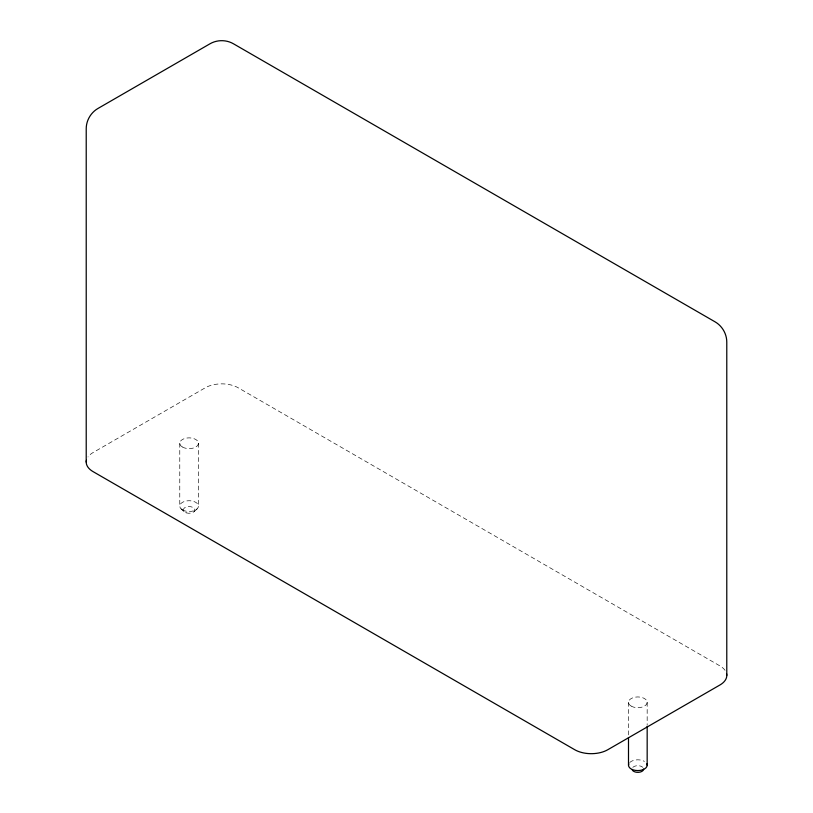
<?xml version="1.0" encoding="UTF-8"?>
<svg xmlns="http://www.w3.org/2000/svg" width="813" height="813" viewBox="0 0 813 813"><rect width="100%" height="100%" fill="white"/><g stroke="black" fill="none" stroke-linecap="round" stroke-linejoin="round"><path stroke-width="0.61" stroke-dasharray="4.07 3.05" d="M194.124 511.601L197.183 508.816M181.025 508.816L184.073 511.601M647.168 702.33L647.168 724.952M628.5 702.33L628.5 736.273M198.433 443.258L198.433 506.113M179.775 443.258L179.775 506.113M725.013 670.288A23.333 13.465 0 0 0 719.952 665.918L238.229 387.801A23.333 13.465 0 0 0 205.232 387.801L93.048 452.567A23.333 13.465 0 0 0 87.987 456.936M629.75 762.492A9.329 5.386 0 0 1 644.435 761.385M632.809 767.33A5.803 3.354 0 0 1 642.859 767.33M631.234 706.131A9.329 5.386 0 0 0 646.843 703.723A9.329 5.386 0 0 0 635.42 697.117A9.329 5.386 0 0 0 631.234 706.131M182.508 447.059A9.329 5.386 0 0 0 198.118 444.65A9.329 5.386 0 0 0 186.685 438.044A9.329 5.386 0 0 0 182.508 447.059M182.508 509.924A9.329 5.386 0 0 0 198.118 507.515A9.329 5.386 0 0 0 186.685 500.91A9.329 5.386 0 0 0 182.508 509.924M186.197 512.83A5.803 3.354 0 0 0 194.907 509.924A5.803 3.354 0 0 0 186.197 507.027A5.803 3.354 0 0 0 186.197 512.83"/><path stroke-width="1.22" d="M726.781 675.44L726.781 342.07C726.781 333.818 722.127 325.861 714.962 321.775L233.555 43.841C226.38 39.624 217.071 39.624 209.906 43.841L98.038 108.424C90.873 112.509 86.219 120.466 86.219 128.718L86.219 462.089M647.168 726.212L647.168 765.185M628.5 737.533L628.5 765.185M726.588 673.682A23.333 13.465 0 0 1 719.952 684.973L607.768 749.738A23.333 13.465 0 0 1 574.771 749.738L93.048 471.611A23.333 13.465 0 0 1 86.412 460.331M646.843 763.793A9.329 5.386 0 0 1 637.829 770.582A9.329 5.386 0 0 1 628.815 763.793M643.632 768.996A5.803 3.354 0 0 1 638.591 772.32A5.803 3.354 0 0 1 632.229 769.87"/></g></svg>
